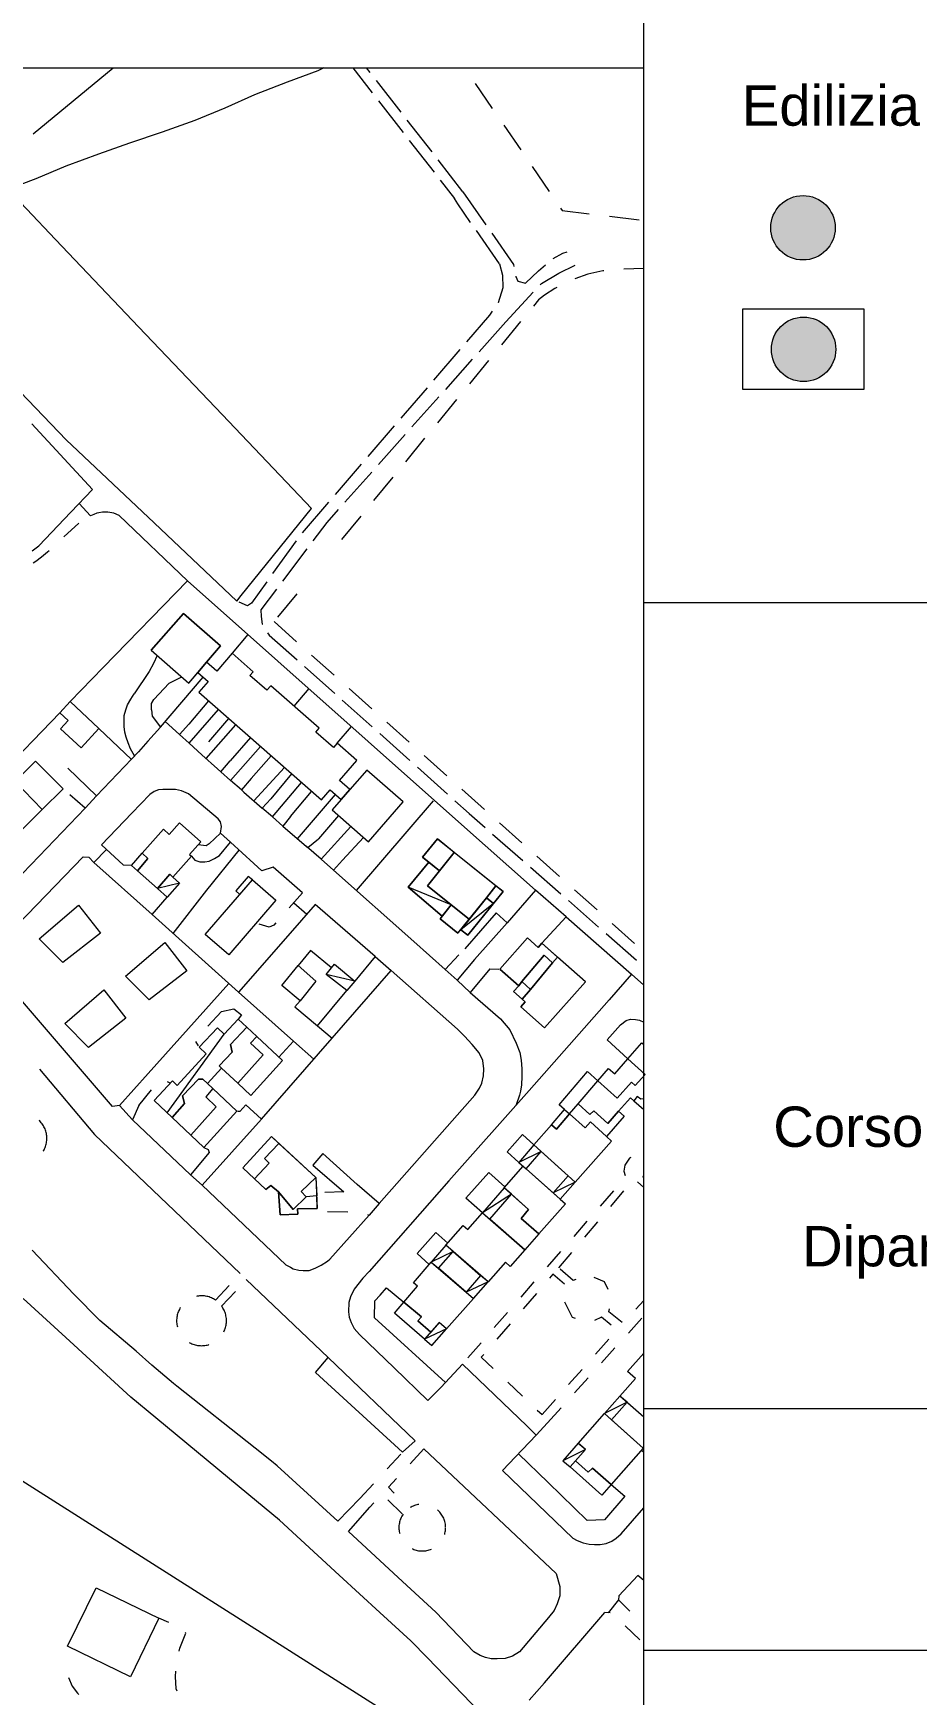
# Model space of a CAD drawing. Header units: millimetres. Extents: x 4297 to 8427, y -1478 to 1634.
# Drawn here: x 7588.2 to 7807.7, y 768.5 to 1180.8 of the extents above; entities that cross this region are included whole.
import ezdxf

# ---------------------------------------------------------------- set-up
doc = ezdxf.new("R2010")
doc.units = ezdxf.units.MM
doc.header["$LTSCALE"] = 0.1
doc.layers.add('1_CARTIGLIO', color=7, linetype='Continuous', lineweight=9)
doc.layers.add('4_NEGOZI', color=30, linetype='Continuous', lineweight=9)
doc.styles.get("Standard").update_dxf_attribs({"font": 'arial.ttf'})

msp = doc.modelspace()

# ---------------------------------------------------------------- hatches: boundary and pattern name
at = {"layer": '4_NEGOZI', "ltscale": 5}
h = msp.add_hatch(color=7, dxfattribs=at)
h.dxf.hatch_style = 1
edge = h.paths.add_edge_path()
edge.add_arc((7779.41, 1132.55), 8, 0, 360)
at = {"layer": '4_NEGOZI', "transparency": 33554687}
h = msp.add_hatch(color=256, dxfattribs=at)
h.dxf.hatch_style = 1
edge = h.paths.add_edge_path()
edge.add_arc((7779.55, 1102.38), 8, 0, 360)

# ---------------------------------------------------------------- linework, layer by layer
at = {"layer": '1_CARTIGLIO'}
for p, q in [((7739.84, 1039.55), (7739.84, 1623.55)), ((6883.88, 1172.25), (7739.84, 1172.25)), ((7588.2, 1155.83), (7608.12, 1172.25)), ((7667.61, 1172.25), (7672.42, 1166.05)), ((7671.93, 1171.1), (7671.04, 1172.25)), ((7679.6, 1161.23), (7673.46, 1169.13)), ((7698.02, 1168.35), (7702.25, 1162.16)), ((7673.96, 1164.08), (7680.1, 1156.18)), ((7687.27, 1151.36), (7681.13, 1159.26)), ((7705.08, 1158.03), (7709.31, 1151.85)), ((7681.63, 1154.21), (7687.78, 1146.32)), ((7593.77, 1129.65), (7577.73, 1146.49)), ((7694.94, 1141.49), (7688.81, 1149.39)), ((7712.14, 1147.72), (7716.38, 1141.53)), ((7689.31, 1144.34), (7692.86, 1139.77)), ((7693.66, 1138.52), (7692.86, 1139.77)), ((7696.87, 1133.89), (7693.66, 1138.52)), ((7694.94, 1141.49), (7700.66, 1133.29)), ((7719.21, 1137.41), (7719.62, 1136.8)), ((7719.62, 1136.8), (7726.34, 1136.01)), ((7731.31, 1135.43), (7738.75, 1134.55)), ((7704, 1123.63), (7698.3, 1131.84)), ((7702.09, 1131.24), (7707.52, 1123.46)), ((7614.46, 1107.92), (7593.77, 1129.65)), ((7717.37, 1124.91), (7719.78, 1126.28)), ((7719.78, 1126.28), (7720.84, 1126.57)), ((7704, 1123.63), (7704.77, 1120.79)), ((7707.52, 1123.46), (7707.62, 1122.96)), ((7710.48, 1118.76), (7713.74, 1121.82)), ((7713.74, 1121.82), (7715.44, 1123.34)), ((7718.75, 1121.3), (7722.81, 1123.24)), ((7729.73, 1121.86), (7725.96, 1121.07)), ((7729.97, 1121.88), (7729.73, 1121.86)), ((7739.85, 1122.41), (7734.95, 1122.31)), ((7704.82, 1117.63), (7703.73, 1113.96)), ((7704.77, 1120.79), (7704.82, 1117.63)), ((7708.12, 1120.51), (7708.12, 1120.49)), ((7708.12, 1120.49), (7708.6, 1119.31)), ((7708.6, 1119.31), (7710.48, 1118.76)), ((7714.13, 1118.37), (7714.46, 1118.73)), ((7714.46, 1118.73), (7718.75, 1121.3)), ((7717.81, 1117.47), (7715.17, 1115.82)), ((7718.27, 1117.72), (7717.81, 1117.47)), ((7725.96, 1121.07), (7722.77, 1119.87)), ((7703.73, 1113.96), (7703.69, 1113.9)), ((7705.6, 1109.23), (7712.42, 1116.54)), ((7713.7, 1114.64), (7712.44, 1113.12)), ((7715.17, 1115.82), (7713.7, 1114.64)), ((7701.53, 1110.86), (7695.81, 1104.21)), ((7705.6, 1109.23), (7698.95, 1101.76)), ((7702.24, 1111.87), (7701.53, 1110.86)), ((7709.27, 1109.26), (7704.5, 1103.46)), ((7635.15, 1086.2), (7614.46, 1107.92)), ((7596.44, 1079.9, 234.41), (7575.65, 1101.53, 234.41)), ((7694.17, 1102.32), (7687.65, 1094.74)), ((7697.28, 1099.9), (7690.62, 1092.44)), ((7701.32, 1099.6), (7696.56, 1093.81)), ((7686.03, 1092.85), (7679.5, 1085.26)), ((7688.96, 1090.57), (7682.3, 1083.11)), ((7693.38, 1089.95), (7688.62, 1084.15)), ((7655.84, 1064.48), (7635.15, 1086.2)), ((7602.96, 1067.6), (7587.87, 1083.88)), ((7677.87, 1083.37), (7671.35, 1075.79)), ((7680.63, 1081.25), (7673.97, 1073.79)), ((7685.44, 1080.3), (7680.68, 1074.5)), ((7596.44, 1079.9), (7618.24, 1059.3)), ((7669.71, 1073.9), (7663.19, 1066.32)), ((7672.31, 1071.92), (7665.65, 1064.46)), ((7677.5, 1070.64), (7672.74, 1064.85)), ((7597.59, 1061.95), (7602.96, 1067.6)), ((7661.56, 1064.42), (7655.04, 1056.84)), ((7657.38, 1062.87), (7655.84, 1064.48)), ((7589.62, 1053.58), (7597.59, 1061.95)), ((7603.28, 1061.42), (7602.43, 1061.08)), ((7604.03, 1061.72), (7603.28, 1061.42)), ((7604.55, 1061.82), (7604.03, 1061.72)), ((7605.41, 1061.94), (7604.55, 1061.82)), ((7606.78, 1061.97), (7605.41, 1061.94)), ((7608.25, 1061.74), (7606.78, 1061.97)), ((7609.59, 1061.14), (7608.25, 1061.74)), ((7626.54, 1044.92), (7609.59, 1061.14)), ((7639.88, 1041.3), (7657.38, 1062.87)), ((7663.99, 1062.6), (7661.14, 1059.41)), ((7669.56, 1060.99), (7664.8, 1055.19)), ((7595.81, 1055.89), (7599.52, 1059.25)), ((7618.24, 1059.3), (7638.76, 1039.92)), ((7661.14, 1059.41), (7657.7, 1054.83)), ((7587.99, 1052.4), (7589.62, 1053.58)), ((7590.25, 1050.93), (7591.76, 1052.1)), ((7591.76, 1052.1), (7592.16, 1052.48)), ((7653.53, 1054.85), (7647.69, 1046.73)), ((7656.19, 1052.84), (7650.17, 1044.85)), ((7588.24, 1049.39), (7588.88, 1049.78)), ((7588.88, 1049.78), (7590.25, 1050.93)), ((7626.54, 1044.92), (7605.62, 1023.42)), ((7626.54, 1044.92, 230.77), (7648.97, 1025, 230.77)), ((7646.23, 1044.7), (7642.43, 1039.43)), ((7638.76, 1039.92), (7639.88, 1041.3)), ((7641.44, 1038.73), (7639.35, 1039.66)), ((7642.43, 1039.43), (7641.44, 1038.73)), ((7648.67, 1042.85), (7644.79, 1037.7)), ((7653.68, 1041.68), (7648.92, 1035.89)), ((7739.84, 455.55), (7739.84, 1039.55)), ((7739.84, 1039.55), (8149.84, 1039.55)), ((7644.79, 1037.7), (7644.82, 1036.11)), ((7644.82, 1036.11), (7645.13, 1034.22)), ((7641.56, 1031.59), (7637.63, 1026.96)), ((7645.13, 1034.22), (7645.15, 1034.18)), ((7646.38, 1032.03), (7646.85, 1031.48)), ((7646.85, 1031.48), (7653.77, 1025.31)), ((7648.04, 1034.83), (7653.63, 1029.83)), ((7605.62, 1023.42), (7597.4, 1014.98)), ((7618.14, 1024.38, 232.03), (7616.99, 1022.43, 232.03)), ((7619.03, 1026.4, 232.03), (7618.14, 1024.38, 232.03)), ((7648.97, 1025, 230.47), (7671.41, 1005.08, 230.47)), ((7655.63, 1023.64), (7663.1, 1016.99)), ((7657.37, 1026.51), (7662.96, 1021.51)), ((7616.99, 1022.43, 231.47), (7613.28, 1016.92, 231.47)), ((7618.18, 1015.5, 232.26), (7622.03, 1019.55, 232.26)), ((7619.81, 1008.63), (7630.43, 1021.01)), ((7622.03, 1019.55, 232.23), (7625.11, 1021.07, 232.23)), ((7611.66, 1014.19), (7612.47, 1015.55)), ((7612.47, 1015.55), (7613.28, 1016.92)), ((7617.61, 1012.95, 231.91), (7617.64, 1014.51, 231.91)), ((7617.64, 1014.51, 232.02), (7618.18, 1015.5, 232.02)), ((7631.8, 1015.17, 231.3), (7626.88, 1009.37, 231.3)), ((7656.67, 1018.18), (7652.92, 1013.87)), ((7664.96, 1015.33), (7672.43, 1008.67)), ((7666.7, 1018.19), (7672.29, 1013.19)), ((7594.84, 1012.19), (7574.01, 990.6)), ((7610.81, 1010.08), (7610.84, 1011.49)), ((7610.84, 1011.49), (7611.25, 1012.9)), ((7611.25, 1012.9), (7611.66, 1014.19)), ((7617.61, 1012.95), (7617.74, 1011.39)), ((7617.74, 1011.39), (7619.81, 1008.63)), ((7626.98, 1004.62), (7634.25, 1013.02)), ((7631.81, 1005.01, 232.26), (7636.81, 1010.77, 232.26)), ((7612.66, 1000.61), (7604.53, 1008.26)), ((7610.8, 1008.81), (7610.81, 1010.08)), ((7610.99, 1007.4), (7610.8, 1008.81)), ((7611.31, 1006.16), (7610.99, 1007.4)), ((7611.78, 1004.72), (7611.31, 1006.16)), ((7616.72, 1005.15), (7619.81, 1008.63)), ((7620.99, 1010.01), (7624.59, 1006.78)), ((7626.88, 1009.37), (7624.59, 1006.78)), ((7631.17, 1000.84), (7638.57, 1009.22)), ((7642.17, 1006.06, 230.85), (7637.12, 1000.23, 230.85)), ((7663.71, 1004.62), (7667.28, 1008.75)), ((7674.3, 1007.01), (7681.76, 1000.35)), ((7676.03, 1009.87), (7681.63, 1004.87)), ((7603.97, 991.58), (7614.36, 1002.51)), ((7612.42, 1003.26), (7611.78, 1004.72)), ((7613.4, 1001.5), (7612.42, 1003.26)), ((7637.23, 995.42), (7644.7, 1003.83)), ((7671.41, 1005.08, 230.17), (7693.84, 985.17, 230.17)), ((7596.8, 998.43), (7603.97, 991.58)), ((7630.13, 1001.79), (7634.03, 998.27)), ((7634.03, 998.27), (7634.85, 997.53)), ((7634.85, 997.53), (7637.12, 1000.24)), ((7642.39, 995.92, 232.14), (7647.35, 1001.5, 232.14)), ((7643.06, 990.34), (7650.62, 998.63)), ((7683.63, 998.69), (7691.09, 992.03)), ((7685.35, 1001.55), (7690.96, 996.55)), ((7642.39, 995.92), (7639.94, 993.06)), ((7652.38, 997.07, 230.77), (7647.25, 990.83, 230.77)), ((7647.62, 986.37), (7654.82, 994.93)), ((7601.13, 988.56), (7597.35, 991.84)), ((7617.16, 991.91), (7612.7, 987.27)), ((7618.28, 992.68), (7617.16, 991.91)), ((7619.32, 993.03), (7618.28, 992.68)), ((7620.45, 993.15), (7619.32, 993.03)), ((7622.1, 993.18), (7620.45, 993.15)), ((7623.57, 993.15), (7622.1, 993.18)), ((7625.07, 992.86), (7623.57, 993.15)), ((7626.77, 992.08), (7625.07, 992.86)), ((7634.19, 985.91), (7626.77, 992.08)), ((7639.94, 993.06), (7640.56, 992.51)), ((7640.56, 992.51), (7645.13, 988.53)), ((7645.13, 988.53), (7647.25, 990.83)), ((7652.12, 986.42, 232.08), (7657.38, 992.68, 232.08)), ((7653.85, 980.93), (7663.28, 991.89)), ((7668.55, 968.05), (7687.64, 990.32)), ((7692.96, 990.37), (7696.54, 987.17)), ((7694.68, 993.23), (7700.28, 988.23)), ((7589.69, 976.64), (7601.13, 988.56)), ((7612.7, 987.27), (7605.19, 979.45)), ((7634.77, 985.11), (7634.19, 985.91)), ((7652.12, 986.42), (7650.24, 984.08)), ((7664.05, 986.7, 230.62), (7659.08, 980.95, 230.62)), ((7696.54, 987.17), (7700.45, 983.74)), ((7634.76, 982.33, 231.64), (7631.91, 979.65, 231.64)), ((7634.76, 982.33), (7634.99, 983.99)), ((7634.99, 983.99), (7634.77, 985.11)), ((7650.24, 984.08), (7656.1, 978.97)), ((7659.71, 975.83), (7667.13, 983.99)), ((7693.84, 985.17, 229.92), (7713.01, 968.15, 229.92)), ((7702.33, 982.1), (7709.85, 975.51)), ((7704.01, 984.9), (7709.61, 979.91)), ((7610.67, 974.37, 231.32), (7605.19, 979.45, 231.32)), ((7631.17, 979.18, 231.62), (7629.23, 979.44, 231.62)), ((7631.91, 979.65, 231.64), (7631.17, 979.18, 231.64)), ((7631.38, 968.2), (7639.36, 978.12)), ((7634.53, 976.78, 230.65), (7637.24, 980.06, 230.65)), ((7643, 974.79), (7637.24, 980.06)), ((7656.1, 978.97), (7656.39, 978.72)), ((7656.39, 978.72), (7659.08, 980.95)), ((7665.07, 975.64, 231.86), (7670.23, 981.28, 231.86)), ((7583.46, 970.14), (7589.69, 976.64)), ((7602.06, 976.39), (7603.3, 975.05)), ((7603.3, 975.05, 231.62), (7617.8, 962.1, 231.62)), ((7612.6, 974.33, 231.94), (7610.67, 974.37, 231.94)), ((7627.56, 976.58, 231.61), (7628.39, 975.58, 231.61)), ((7628.39, 975.58, 231.58), (7629.6, 975.23, 231.58)), ((7629.6, 975.23, 231.53), (7630.82, 975.22, 231.53)), ((7630.82, 975.22, 231.38), (7631.93, 975.35, 231.38)), ((7631.93, 975.35, 231.23), (7633.21, 976.02, 231.23)), ((7633.21, 976.02, 231.06), (7634.53, 976.78, 231.06)), ((7647.83, 973.85), (7644.97, 972.99)), ((7655.13, 967.52), (7647.83, 973.85)), ((7665.07, 975.64), (7662.83, 973.11)), ((7662.83, 973.11), (7682.74, 955.44)), ((7711.73, 973.86), (7719.25, 967.27)), ((7713.34, 976.58), (7718.94, 971.59)), ((7617.8, 962.1, 231.62), (7621.48, 966.47, 231.62)), ((7622.99, 957.43), (7631.38, 968.2)), ((7655.13, 967.52), (7651.81, 963.77)), ((7713.01, 968.15, 230.13), (7705.97, 960.08, 230.13)), ((7720.6, 961.52, 229.92), (7713.01, 968.15, 229.92)), ((7721.13, 965.62), (7728.65, 959.03)), ((7722.67, 968.26), (7728.27, 963.27)), ((7617.8, 962.1), (7639.22, 942.83)), ((7658.28, 964.58), (7651.49, 956.83)), ((7673.16, 951.67), (7658.28, 964.58)), ((7703.2, 962.51, 229.98), (7695.39, 953.65, 229.98)), ((7705.97, 960.08, 230.16), (7703.2, 962.51, 230.16)), ((7714.54, 955.01, 229.4), (7720.6, 961.52, 229.4)), ((7720.6, 961.52, 229.69), (7736.81, 947.29, 229.69)), ((7651.49, 956.83), (7639.22, 942.83)), ((7646.85, 958.98), (7644.32, 959.72)), ((7647.99, 959.45), (7646.85, 958.98)), ((7648.5, 960.03), (7647.99, 959.45)), ((7697.85, 950.94, 230.13), (7705.97, 960.08, 230.13)), ((7730.53, 957.39), (7738.06, 950.8)), ((7731.99, 959.94), (7737.6, 954.95)), ((7682.74, 955.44), (7690.53, 948.52)), ((7673.16, 951.67, 229.95), (7668.1, 945.61, 229.95)), ((7690.53, 948.52), (7693.97, 952.15)), ((7697.85, 950.94), (7693.49, 945.87)), ((7701.67, 948.63), (7696.74, 942.8)), ((7701.67, 948.63), (7703.88, 948.59)), ((7636.85, 944.97), (7616.77, 922.68)), ((7662.45, 931.46, 229.91), (7677.09, 948.26, 229.91)), ((7736.81, 947.29, 229.66), (7731.24, 940.98, 229.66)), ((7739.84, 944.58), (7736.81, 947.29)), ((7652.83, 930.72, 230.42), (7639.22, 942.83, 230.42)), ((7696.74, 942.8), (7704.24, 936.24)), ((7731.24, 940.98, 229.58), (7711.37, 918.5, 229.58)), ((7634.99, 938.09), (7631.62, 934.41)), ((7634.99, 938.09, 230.41), (7638.06, 938.69, 230.41)), ((7638.06, 938.69, 230.32), (7639.92, 937.22, 230.32)), ((7639.92, 937.22, 230.32), (7639.11, 936.2, 230.32)), ((7735.52, 935.8, 229.29), (7736.6, 936.12, 229.29)), ((7736.6, 936.12, 229.29), (7737.81, 936.11, 229.29)), ((7737.81, 936.11, 229.28), (7738.78, 935.89, 229.28)), ((7658.83, 934.49, 230.49), (7662.45, 931.46, 230.49)), ((7706.59, 933.52), (7708.21, 930.23)), ((7730.74, 931.02, 229.31), (7734.08, 934.74, 229.31)), ((7734.08, 934.74, 229.31), (7735.52, 935.8, 229.31)), ((7738.78, 935.89, 229.28), (7739.84, 935.42, 229.28)), ((7628.56, 930.59), (7629.2, 929.58)), ((7644.94, 911.38), (7662.45, 931.46)), ((7649.26, 926.72, 230.15), (7652.83, 930.72, 230.15)), ((7657.88, 926.22), (7652.83, 930.72)), ((7708.21, 930.23), (7709.1, 927.87)), ((7709.1, 927.87), (7709.42, 925.98)), ((7735.92, 926.33, 229.31), (7730.74, 931.02, 229.31)), ((7709.42, 925.98), (7709.55, 923.87)), ((7709.55, 923.87), (7709.54, 921.96)), ((7616.77, 922.68), (7609.64, 914.77)), ((7621.52, 920.69), (7622.3, 920.3)), ((7709.47, 919.88), (7709.28, 918.26)), ((7709.54, 921.96), (7709.47, 919.88)), ((7718.88, 914.89, 228.77), (7725.88, 923.14, 228.77)), ((7725.88, 923.14, 228.77), (7728.46, 920.82, 228.77)), ((7614.42, 914.76), (7617.6, 918.62)), ((7711.37, 918.5, 229.5), (7691.49, 896.03, 229.5)), ((7709.02, 917.3), (7708.19, 914.9)), ((7709.28, 918.26), (7709.02, 917.3)), ((7614.42, 914.76), (7612.85, 911.22)), ((7612.85, 911.22), (7627.26, 897.53)), ((7630.16, 895, 230.23), (7644.94, 911.38, 230.23)), ((7639.14, 913.25, 230.23), (7638.76, 913.29, 230.23)), ((7639.52, 913.21, 230.23), (7639.14, 913.25, 230.23)), ((7641.03, 914.92, 230.23), (7639.52, 913.21, 230.23)), ((7644.94, 911.38, 230.23), (7641.03, 914.92, 230.23)), ((7720.16, 913.75, 228.77), (7718.88, 914.89, 228.77)), ((7589.83, 910.9), (7589.68, 911.04)), ((7590.03, 910.68), (7589.83, 910.9)), ((7590.23, 910.45), (7590.03, 910.68)), ((7590.42, 910.22), (7590.23, 910.45)), ((7590.59, 909.97), (7590.42, 910.22)), ((7590.75, 909.72), (7590.59, 909.97)), ((7590.9, 909.46), (7590.75, 909.72)), ((7591.03, 909.19), (7590.9, 909.46)), ((7591.16, 908.92), (7591.03, 909.19)), ((7591.26, 908.64), (7591.16, 908.92)), ((7591.35, 908.35), (7591.26, 908.64)), ((7591.44, 908.06), (7591.35, 908.35)), ((7591.5, 907.77), (7591.44, 908.06)), ((7591.56, 907.48), (7591.5, 907.77)), ((7591.59, 907.18), (7591.56, 907.48)), ((7591.61, 906.88), (7591.59, 907.18)), ((7705.9, 903.23, 228.41), (7709.76, 907.58, 228.41)), ((7709.76, 907.58, 228.41), (7712.59, 904.96, 228.41)), ((7590.73, 903.4), (7590.78, 903.48)), ((7590.78, 903.48), (7590.92, 903.74)), ((7590.92, 903.74), (7591.06, 904.01)), ((7591.06, 904.01), (7591.17, 904.29)), ((7591.17, 904.29), (7591.28, 904.57)), ((7591.28, 904.57), (7591.37, 904.86)), ((7591.37, 904.86), (7591.45, 905.14)), ((7591.45, 905.14), (7591.51, 905.44)), ((7591.51, 905.44), (7591.56, 905.73)), ((7591.56, 905.73), (7591.6, 906.03)), ((7591.6, 906.03), (7591.62, 906.33)), ((7591.62, 906.58), (7591.61, 906.88)), ((7591.62, 906.33), (7591.62, 906.58)), ((7631.93, 903.11, 230.33), (7627.26, 897.53, 230.33)), ((7630.64, 904.3, 230.66), (7631.71, 903.78, 230.66)), ((7631.71, 903.78, 230.66), (7631.93, 903.11, 230.66)), ((7708.83, 900.62, 228.41), (7705.9, 903.23, 228.41)), ((7660.12, 902.86, 230.26), (7657.68, 899.9, 230.26)), ((7657.68, 899.9, 229.74), (7665.37, 893.31, 229.74)), ((7668.66, 895.12, 230.3), (7660.12, 902.86, 230.3)), ((7735.2, 899.89), (7734.94, 898.45)), ((7736.28, 901.64), (7735.2, 899.89)), ((7736.63, 901.81), (7736.28, 901.64)), ((7630.16, 895), (7650.97, 875.2)), ((7674.11, 890.39), (7668.66, 895.12)), ((7691.49, 896.03, 229.42), (7671.63, 873.55, 229.42)), ((7695.68, 891.72, 228.4), (7701.38, 898.14, 228.4)), ((7701.38, 898.14, 228.4), (7705.37, 894.52, 228.4)), ((7734.94, 898.45), (7735.24, 897.4)), ((7738.28, 895.77), (7739.84, 894.41)), ((7739.59, 896.96), (7739.84, 897.42)), ((7665.37, 893.31), (7660.64, 893.15)), ((7699.81, 888.1, 228.39), (7695.68, 891.72, 228.39)), ((7732.33, 893.55), (7729.05, 889.78)), ((7731.71, 889.7), (7734.93, 893.52)), ((7661.34, 888.43), (7666.34, 888.37)), ((7661.89, 876.62), (7671.68, 887.52)), ((7671.23, 887.69), (7671.68, 887.52)), ((7683.57, 878.01, 228.44), (7688.24, 883.23, 228.44)), ((7688.24, 883.23, 228.44), (7691.17, 880.57, 228.44)), ((7725.76, 886.01), (7722.47, 882.25)), ((7725.24, 882.07), (7728.47, 885.89)), ((7598.28, 867.93, 228.61), (7587.99, 878.83, 228.61)), ((7719.18, 878.48), (7715.89, 874.71)), ((7718.78, 874.44), (7722.01, 878.26)), ((7650.97, 875.2), (7652.1, 874.62)), ((7652.1, 874.62), (7652.82, 874.24)), ((7652.82, 874.24), (7654.16, 873.89)), ((7656.78, 873.82), (7658.28, 874.33)), ((7658.28, 874.33), (7659.78, 875.09)), ((7659.78, 875.09), (7661.35, 876.11)), ((7661.35, 876.11), (7661.89, 876.62)), ((7686.6, 875.31, 228.44), (7683.57, 878.01, 228.44)), ((7722.35, 871.27), (7719.12, 874.14)), ((7633.49, 866.46), (7636.91, 870.11)), ((7654.16, 873.89), (7655.24, 873.82)), ((7655.24, 873.82), (7656.78, 873.82)), ((7670.12, 871.85, 229.43), (7667.91, 869.14, 229.43)), ((7671.63, 873.55, 229.41), (7670.12, 871.85, 229.41)), ((7712.6, 870.95), (7709.31, 867.18)), ((7717.3, 872.85), (7716.48, 871.89)), ((7720.14, 870.41), (7717.3, 872.85)), ((7722.96, 871.57), (7722.35, 871.27)), ((7730.13, 871), (7727.51, 872.08)), ((7731.05, 869.04), (7730.13, 871)), ((7596.3, 857.15), (7585.71, 866.86)), ((7604.78, 861.4, 228.45), (7598.28, 867.93, 228.61)), ((7628.96, 867.42), (7628.76, 867.38)), ((7629.26, 867.46), (7628.96, 867.42)), ((7629.56, 867.49), (7629.26, 867.46)), ((7629.85, 867.51), (7629.56, 867.49)), ((7630.16, 867.51), (7629.85, 867.51)), ((7630.46, 867.49), (7630.16, 867.51)), ((7630.75, 867.47), (7630.46, 867.49)), ((7631.05, 867.43), (7630.75, 867.47)), ((7631.35, 867.37), (7631.05, 867.43)), ((7631.63, 867.3), (7631.35, 867.37)), ((7631.92, 867.22), (7631.63, 867.3)), ((7632.21, 867.12), (7631.92, 867.22)), ((7632.49, 867.01), (7632.21, 867.12)), ((7632.76, 866.88), (7632.49, 867.01)), ((7633.03, 866.74), (7632.76, 866.88)), ((7633.28, 866.58), (7633.03, 866.74)), ((7633.53, 866.43), (7633.28, 866.58)), ((7635.03, 864.97), (7638.46, 868.61)), ((7667.05, 867.29, 229.43), (7666.63, 865.85, 229.43)), ((7667.91, 869.14, 229.43), (7667.05, 867.29, 229.43)), ((7673, 862.04, 228.92), (7673.05, 866.23, 228.92)), ((7673.05, 866.23, 228.98), (7674.36, 867.71, 228.98)), ((7674.36, 867.71, 229.06), (7675.98, 869.52, 229.06)), ((7675.98, 869.52, 229.07), (7680.25, 865.94, 229.07)), ((7713.21, 868.11), (7709.94, 864.32)), ((7722.17, 862.14), (7720.29, 865.97)), ((7739.84, 866.37), (7737.86, 864.2)), ((7623.87, 861.87), (7623.85, 861.57)), ((7623.9, 862.17), (7623.87, 861.87)), ((7623.95, 862.46), (7623.9, 862.17)), ((7624.01, 862.76), (7623.95, 862.46)), ((7624.09, 863.05), (7624.01, 862.76)), ((7624.18, 863.33), (7624.09, 863.05)), ((7624.28, 863.61), (7624.18, 863.33)), ((7624.4, 863.89), (7624.28, 863.61)), ((7624.53, 864.15), (7624.4, 863.89)), ((7624.67, 864.43), (7624.53, 864.15)), ((7624.78, 864.59), (7624.67, 864.43)), ((7635.21, 864.73), (7635.03, 864.97)), ((7635.36, 864.47), (7635.21, 864.73)), ((7635.51, 864.21), (7635.36, 864.47)), ((7635.64, 863.94), (7635.51, 864.21)), ((7635.77, 863.66), (7635.64, 863.94)), ((7635.87, 863.38), (7635.77, 863.66)), ((7635.96, 863.1), (7635.87, 863.38)), ((7636.04, 862.81), (7635.96, 863.1)), ((7636.1, 862.52), (7636.04, 862.81)), ((7636.16, 862.22), (7636.1, 862.52)), ((7636.2, 861.92), (7636.16, 862.22)), ((7636.21, 861.62), (7636.2, 861.92)), ((7666.63, 865.85, 229.45), (7666.53, 863.52, 229.45)), ((7666.53, 863.52, 229.46), (7666.68, 862.24, 229.46)), ((7666.68, 862.24, 229.46), (7667.16, 860.87, 229.46)), ((7690.63, 845.99, 228.83), (7673, 862.04, 228.83)), ((7706.03, 863.41), (7702.74, 859.65)), ((7722.88, 861.92), (7722.17, 862.14)), ((7729.35, 862.19), (7727.59, 861.38)), ((7731.73, 860.26), (7729.35, 862.19)), ((7731.21, 863.53), (7731.38, 864.31)), ((7734.46, 860.88), (7731.21, 863.53)), ((7736.06, 858.28), (7739.4, 861.99)), ((7613.81, 853.76, 228.39), (7604.78, 861.4, 228.39)), ((7623.85, 861.57), (7623.85, 861.27)), ((7623.85, 861.27), (7623.85, 860.97)), ((7623.85, 860.97), (7623.88, 860.67)), ((7623.88, 860.67), (7623.92, 860.37)), ((7623.92, 860.37), (7623.97, 860.08)), ((7623.97, 860.08), (7624.04, 859.78)), ((7635.56, 858.54), (7635.69, 858.8)), ((7635.69, 858.8), (7635.81, 859.08)), ((7635.81, 859.08), (7635.91, 859.37)), ((7635.91, 859.37), (7635.99, 859.65)), ((7635.99, 859.65), (7636.06, 859.94)), ((7636.06, 859.94), (7636.13, 860.24)), ((7636.13, 860.24), (7636.17, 860.53)), ((7636.17, 860.53), (7636.21, 860.83)), ((7636.22, 861.13), (7636.21, 861.62)), ((7636.21, 860.83), (7636.22, 861.13)), ((7667.16, 860.87, 229.46), (7667.92, 859.4, 229.46)), ((7667.92, 859.4, 229.46), (7669.23, 857.87, 229.46)), ((7669.23, 857.87, 229.14), (7677.85, 849.6, 229.14)), ((7706.67, 860.54), (7703.4, 856.76)), ((7612.48, 842.33), (7596.3, 857.15)), ((7617.69, 850.33, 228.39), (7613.81, 853.76, 228.39)), ((7627, 855.92), (7627.09, 855.88)), ((7627.09, 855.88), (7627.35, 855.74)), ((7627.35, 855.74), (7627.63, 855.62)), ((7627.63, 855.62), (7627.91, 855.51)), ((7627.91, 855.51), (7628.19, 855.41)), ((7628.19, 855.41), (7628.48, 855.33)), ((7628.48, 855.33), (7628.78, 855.27)), ((7628.78, 855.27), (7629.06, 855.21)), ((7629.06, 855.21), (7629.36, 855.17)), ((7629.36, 855.17), (7629.67, 855.14)), ((7629.67, 855.14), (7629.96, 855.13)), ((7629.96, 855.13), (7630.26, 855.14)), ((7630.26, 855.14), (7630.56, 855.15)), ((7630.56, 855.15), (7630.86, 855.19)), ((7630.86, 855.19), (7631.16, 855.24)), ((7631.16, 855.24), (7631.45, 855.3)), ((7631.45, 855.3), (7631.74, 855.37)), ((7631.74, 855.37), (7631.85, 855.4)), ((7699.46, 855.88), (7696.17, 852.11)), ((7727.84, 853), (7731.16, 856.74)), ((7729.37, 850.84), (7732.71, 854.56)), ((7623.08, 845.76, 228.39), (7617.69, 850.33, 228.39)), ((7677.85, 849.6, 228.83), (7686.24, 841.56, 228.83)), ((7689.54, 844.81), (7694.82, 850.57)), ((7694.82, 850.57), (7710.82, 835.21)), ((7700.13, 852.97), (7699.52, 852.26)), ((7699.52, 852.26), (7702.46, 849.47)), ((7623.91, 845.1, 228.4), (7623.08, 845.76, 228.4)), ((7706.1, 846.04), (7709.74, 842.6)), ((7721.21, 845.51), (7724.53, 849.26)), ((7722.68, 843.41), (7726.03, 847.13)), ((7618.69, 837.2), (7612.48, 842.33)), ((7643.32, 829.7, 228.39), (7623.91, 845.1, 228.39)), ((7714.59, 838.02), (7717.9, 841.77)), ((7641.81, 818.09), (7618.69, 837.2)), ((7713.37, 839.17), (7714.59, 838.02)), ((7715.99, 835.98), (7719.34, 839.69)), ((7713.17, 832.95), (7708.03, 827.53)), ((7710.82, 835.21), (7713.17, 832.95)), ((7715.99, 835.98), (7713.17, 832.95)), ((7647.42, 826.46, 228.05), (7643.32, 829.7, 228.05)), ((7685.21, 829.52), (7681.83, 825.84)), ((7739.84, 828.61, 228.26), (7739.21, 829.17, 228.26)), ((7648.84, 825.34, 227.87), (7647.42, 826.46, 227.87)), ((7663.88, 811.62, 227.81), (7648.84, 825.34, 227.81)), ((7676.15, 824.56), (7679.53, 828.24)), ((7716.12, 821.17, 228.17), (7708.77, 828.31, 228.17)), ((7681.6, 760.57), (7582.03, 823.78)), ((7669.38, 817.2), (7672.76, 820.88)), ((7678.44, 822.16), (7676.44, 819.99)), ((7704.8, 824.12), (7722.25, 807.36)), ((7725.81, 811.76, 228.21), (7716.12, 821.17, 228.21)), ((7731.77, 820.72, 228.25), (7735.12, 817.78, 228.25)), ((7649.42, 811.81), (7641.81, 818.09)), ((7669.38, 817.2, 227.32), (7663.88, 811.62, 227.32)), ((7679.88, 813.38), (7676.3, 816.87)), ((7676.44, 819.99), (7677.89, 818.55)), ((7735.12, 817.78, 228.26), (7730.15, 811.91, 228.26)), ((7666.49, 809.03, 228.31), (7671.8, 815.05, 228.31)), ((7672.8, 816.1), (7671.8, 815.05)), ((7679.63, 812.53), (7679.51, 812.25)), ((7679.78, 812.79), (7679.63, 812.53)), ((7679.92, 813.05), (7679.78, 812.79)), ((7680.09, 813.3), (7679.92, 813.05)), ((7682.09, 815.08), (7681.82, 814.94)), ((7682.35, 815.22), (7682.09, 815.08)), ((7682.63, 815.35), (7682.35, 815.22)), ((7682.91, 815.45), (7682.63, 815.35)), ((7683.19, 815.55), (7682.91, 815.45)), ((7683.48, 815.62), (7683.19, 815.55)), ((7683.78, 815.69), (7683.48, 815.62)), ((7683.97, 815.72), (7683.78, 815.69)), ((7688.78, 814.26), (7688.63, 814.39)), ((7688.99, 814.05), (7688.78, 814.26)), ((7689.2, 813.83), (7688.99, 814.05)), ((7689.39, 813.6), (7689.2, 813.83)), ((7689.57, 813.36), (7689.39, 813.6)), ((7689.74, 813.11), (7689.57, 813.36)), ((7689.9, 812.86), (7689.74, 813.11)), ((7690.04, 812.59), (7689.9, 812.86)), ((7690.17, 812.32), (7690.04, 812.59)), ((7690.28, 812.04), (7690.17, 812.32)), ((7734.23, 808.43), (7739.84, 814.88)), ((7664.24, 798.18), (7649.42, 811.81)), ((7679.93, 796.63, 227.22), (7666.49, 809.03, 227.22)), ((7679.06, 810.21), (7679.05, 809.92)), ((7679.05, 809.92), (7679.06, 809.62)), ((7679.07, 810.52), (7679.06, 810.21)), ((7679.06, 809.62), (7679.09, 809.32)), ((7679.11, 810.81), (7679.07, 810.52)), ((7679.09, 809.32), (7679.13, 809.02)), ((7679.16, 811.11), (7679.11, 810.81)), ((7679.13, 809.02), (7679.19, 808.73)), ((7679.23, 811.4), (7679.16, 811.11)), ((7679.19, 808.73), (7679.24, 808.53)), ((7679.31, 811.69), (7679.23, 811.4)), ((7679.4, 811.98), (7679.31, 811.69)), ((7679.51, 812.25), (7679.4, 811.98)), ((7690.38, 811.76), (7690.28, 812.04)), ((7690.46, 811.47), (7690.38, 811.76)), ((7690.39, 808.26), (7690.42, 808.36)), ((7690.42, 808.36), (7690.49, 808.64)), ((7690.53, 811.18), (7690.46, 811.47)), ((7690.49, 808.64), (7690.56, 808.94)), ((7690.59, 810.88), (7690.53, 811.18)), ((7690.56, 808.94), (7690.6, 809.23)), ((7690.63, 810.58), (7690.59, 810.88)), ((7690.6, 809.23), (7690.63, 809.53)), ((7690.65, 810.29), (7690.63, 810.58)), ((7690.63, 809.53), (7690.65, 809.83)), ((7690.66, 809.99), (7690.65, 810.29)), ((7730.15, 811.91, 228.26), (7725.81, 811.76, 228.26)), ((7732.99, 807.4), (7734.23, 808.43)), ((7682.31, 804.78), (7682.49, 804.69)), ((7682.49, 804.69), (7682.76, 804.58)), ((7682.76, 804.58), (7683.04, 804.48)), ((7683.04, 804.48), (7683.33, 804.39)), ((7683.33, 804.39), (7683.62, 804.32)), ((7683.62, 804.32), (7683.92, 804.26)), ((7683.92, 804.26), (7684.21, 804.22)), ((7684.21, 804.22), (7684.51, 804.19)), ((7684.51, 804.19), (7684.81, 804.19)), ((7684.81, 804.19), (7685.11, 804.19)), ((7685.11, 804.19), (7685.41, 804.21)), ((7685.41, 804.21), (7685.71, 804.24)), ((7685.71, 804.24), (7686, 804.3)), ((7686, 804.3), (7686.3, 804.37)), ((7686.3, 804.37), (7686.59, 804.45)), ((7686.59, 804.45), (7686.87, 804.55)), ((7686.87, 804.55), (7687.15, 804.65)), ((7722.25, 807.36), (7723.34, 806.76)), ((7723.34, 806.76), (7724.78, 806.18)), ((7724.78, 806.18), (7726.34, 805.89)), ((7726.34, 805.89), (7727.65, 805.82)), ((7727.65, 805.82), (7727.76, 805.82)), ((7727.76, 805.82), (7729.06, 805.82)), ((7729.06, 805.82), (7730.56, 806.01)), ((7730.56, 806.01), (7731.93, 806.61)), ((7731.93, 806.61), (7732.99, 807.4)), ((7674.34, 788.9), (7664.24, 798.18)), ((7688.23, 788.97, 226.81), (7679.93, 796.63, 226.81)), ((7718.09, 798.62, 227.63), (7719.05, 795.37, 227.63)), ((7738.4, 798.13, 225.49), (7733.69, 793.07)), ((7739.84, 796.83, 217.18), (7738.4, 798.13, 225.49)), ((7719, 793.1, 227.56), (7718.37, 791.06, 227.56)), ((7719.05, 795.37, 227.62), (7719, 793.1, 227.62)), ((7733.69, 793.07), (7733.6, 792.05)), ((7733.6, 792.05), (7736.43, 789.27)), ((7682.05, 781.87), (7674.34, 788.9)), ((7697.63, 779.15, 226.56), (7688.23, 788.97, 226.56)), ((7716.22, 787.68, 226.54), (7708.96, 779.2, 226.54)), ((7715.17, 771.51, 227.39), (7730.17, 788.93, 227.39)), ((7717.6, 789.4, 227.48), (7716.22, 787.68, 227.48)), ((7718.37, 791.06, 227.54), (7717.6, 789.4, 227.54)), ((7731.53, 788.85), (7730.17, 788.93)), ((7621.94, 786.44), (7619.42, 787.52)), ((7624.65, 780.09), (7626.1, 783.79)), ((7626.1, 783.79), (7626.03, 783.98)), ((7738.87, 782.14), (7735.24, 785.58)), ((7624.45, 779.29), (7624.65, 780.09)), ((7686.11, 777.65), (7682.05, 781.87)), ((7699.13, 764.15), (7686.11, 777.65)), ((7699.25, 778.26, 226.01), (7697.63, 779.15, 226.01)), ((7700.53, 777.74, 226), (7699.25, 778.26, 226)), ((7701.99, 777.46, 226.08), (7700.53, 777.74, 226.08)), ((7702.38, 777.45, 226.16), (7701.99, 777.46, 226.16)), ((7703.49, 777.42, 226.18), (7702.38, 777.45, 226.18)), ((7705.44, 777.48, 226.24), (7703.49, 777.42, 226.24)), ((7707.23, 778.05, 226.29), (7705.44, 777.48, 226.29)), ((7708.96, 779.2, 226.32), (7707.23, 778.05, 226.32)), ((7596.99, 772.8), (7597.88, 770.65)), ((7623.55, 773.04), (7623.61, 774.37)), ((7623.74, 769.97), (7623.55, 773.04)), ((7711.42, 767.16, 226.07), (7715.17, 771.51, 226.07)), ((7597.88, 770.65), (7599.22, 768.87)), ((7599.22, 768.87), (7599.57, 768.58)), ((7623.96, 769.42), (7623.74, 769.97))]:
    msp.add_line(p, q, dxfattribs=at)
at = {"layer": '1_CARTIGLIO', "ltscale": 100}
for p, q in [((7739.84, 839.55), (8149.84, 839.55)), ((7739.84, 779.55), (8149.84, 779.55))]:
    msp.add_line(p, q, dxfattribs=at)
at = {"layer": '1_CARTIGLIO'}
for points in [[(7660.41, 1172.25), (7658.91, 1171.51), (7651.28, 1168.69), (7643.2, 1165.54), (7635.78, 1162.22), (7628.38, 1159.17), (7620.28, 1156.29), (7612.17, 1153.56), (7604.4, 1150.83), (7596.31, 1147.83), (7588.9, 1144.69), (7581.4, 1141.9), (7573.49, 1139.29), (7571.55, 1138.55)], [(7599.64, 1064.11), (7602.43, 1061.08)], [(7625.52, 1036.86), (7617.51, 1027.74), (7626.84, 1019.55), (7629.09, 1022.18), (7631.28, 1024.76), (7634.73, 1028.78), (7625.52, 1036.86)], [(7625.52, 1036.86), (7634.73, 1028.78), (7626.83, 1019.56), (7617.51, 1027.74), (7625.52, 1036.86)], [(7647.2, 1018.86), (7646.26, 1017.78), (7642.04, 1021.45), (7642.85, 1022.38), (7637.63, 1026.95), (7633.82, 1022.52), (7631.28, 1024.76), (7629.09, 1022.19), (7631.68, 1019.92), (7629.38, 1017.29), (7659.8, 990.56), (7661.97, 993.03), (7664.69, 990.65), (7666.87, 993.15), (7664.28, 995.4), (7668.6, 1000.38), (7663.71, 1004.62), (7662.78, 1003.55), (7658.38, 1007.36), (7659.24, 1008.35), (7647.2, 1018.86)], [(7597.4, 1014.98), (7594.84, 1012.19), (7596.94, 1010.26), (7595.03, 1008.18), (7600.13, 1003.48), (7604.53, 1008.26), (7597.4, 1014.98)], [(7626.98, 1004.62), (7624.59, 1006.78)], [(7616.72, 1005.15), (7614.36, 1002.51)], [(7630.13, 1001.79), (7626.98, 1004.62)], [(7590.48, 988.18), (7595.63, 993.34), (7588.76, 1000.19), (7583.73, 995.15), (7590.48, 988.18)], [(7664.69, 990.65), (7662.45, 988.1), (7671.49, 980.17), (7680.14, 990.13), (7671.07, 997.99), (7666.87, 993.15), (7664.69, 990.65)], [(7590.48, 988.18), (7584.36, 982.05), (7577.5, 988.9), (7583.73, 995.15), (7590.48, 988.18)], [(7637.23, 995.42), (7634.85, 997.54)], [(7639.94, 993.06), (7637.23, 995.42)], [(7603.97, 991.58), (7601.13, 988.56)], [(7647.62, 986.37), (7645.13, 988.53)], [(7650.24, 984.08), (7647.62, 986.37)], [(7622.94, 971.36), (7622.13, 972.11), (7619.1, 968.57), (7614.11, 972.98), (7616.7, 976), (7615.3, 977.35), (7620.58, 983.28), (7622.02, 981.99), (7624.56, 984.89), (7629.86, 980.15), (7627.07, 977.03), (7627.56, 976.59), (7622.94, 971.36)], [(7634.76, 982.33), (7637.24, 980.06)], [(7606.43, 978.3), (7603.3, 975.05)], [(7615.3, 977.35), (7616.7, 976), (7614.11, 972.98), (7612.6, 974.33), (7615.3, 977.35)], [(7659.71, 975.83), (7656.1, 978.97)], [(7688.6, 980.93), (7704.93, 967.82), (7696.15, 956.97), (7694.4, 958.36), (7693.7, 957.49), (7689.28, 961.04), (7689.8, 961.7), (7681.38, 968.92), (7686.47, 975.13), (7684.94, 976.37), (7688.6, 980.93)], [(7684.94, 976.37), (7689.16, 972.96), (7692.8, 977.56), (7688.6, 980.93), (7684.94, 976.37)], [(7692.8, 977.56), (7689.16, 972.96), (7686.17, 969.24), (7692.06, 964.52), (7696.49, 960.96), (7700.78, 966.3), (7703.15, 969.25), (7692.8, 977.56)], [(7609.64, 914.77), (7607.92, 914.45), (7584.56, 941.73), (7581.89, 945.37), (7581.16, 946.49), (7580.74, 947.22), (7580.24, 948.15), (7579.85, 949.62), (7579.73, 951.24), (7579.8, 952.53), (7580.09, 953.87), (7580.98, 955.65), (7582.13, 957.24), (7600.66, 976.43), (7602.06, 976.39)], [(7644.97, 972.99), (7643, 974.79)], [(7662.83, 973.11), (7659.71, 975.83)], [(7686.47, 975.13), (7681.38, 968.92), (7689.8, 961.7), (7692.06, 964.52), (7686.17, 969.24), (7689.16, 972.96), (7686.47, 975.13)], [(7621.48, 966.47), (7619.1, 968.57), (7622.13, 972.11), (7622.94, 971.36), (7624.54, 969.94), (7621.48, 966.47)], [(7624.54, 969.94), (7619.1, 968.57)], [(7636.81, 952.11), (7630.97, 957.14), (7642.67, 970.7), (7648.49, 965.68), (7636.81, 952.11)], [(7641.63, 971.6), (7638.51, 967.99), (7639.55, 967.09), (7642.67, 970.7), (7641.63, 971.6)], [(7700.78, 966.3), (7702.54, 964.87), (7704.93, 967.82), (7703.15, 969.25), (7700.78, 966.3)], [(7652.92, 965.03), (7656.19, 962.18)], [(7692.06, 964.52), (7681.38, 968.92)], [(7694.4, 958.36), (7696.15, 956.97), (7702.54, 964.87), (7700.78, 966.3), (7694.4, 958.36)], [(7702.54, 964.87), (7694.4, 958.36)], [(7589.71, 956.11), (7599.46, 964.48), (7604.9, 957.47), (7595.6, 950.22), (7589.71, 956.11)], [(7693.7, 957.49), (7696.49, 960.96), (7692.06, 964.52), (7689.28, 961.04), (7693.7, 957.49)], [(7611.17, 946.83), (7620.91, 955.21), (7626.35, 948.19), (7617.06, 940.95), (7611.17, 946.83)], [(7666.13, 943.25), (7661.02, 947.25), (7662.3, 948.87), (7657.06, 953.24), (7653.99, 949.48), (7658.44, 945.59), (7654.49, 940.7), (7653.24, 939.18), (7658.83, 934.49), (7666.13, 943.25)], [(7704.09, 948.59), (7708.82, 944.43), (7709.59, 945.47), (7715.15, 952.02), (7717.19, 950.13), (7718.4, 951.58), (7714.54, 955.01), (7713.61, 953.95), (7710.95, 956.32), (7704.09, 948.59)], [(7710.95, 956.32), (7713.61, 953.95), (7714.54, 955.01), (7725.35, 945.42), (7715.21, 933.99), (7709.34, 939.2), (7710.43, 940.44), (7707.55, 942.99), (7708.82, 944.43), (7704.09, 948.59), (7710.95, 956.32)], [(7658.44, 945.59), (7654.49, 940.7), (7650, 944.55), (7653.99, 949.48), (7658.44, 945.59)], [(7666.13, 943.25), (7661.02, 947.25), (7662.3, 948.87), (7663.03, 949.77), (7668.1, 945.61), (7666.13, 943.25)], [(7673.16, 951.67), (7677.09, 948.26)], [(7693.49, 945.87), (7690.53, 948.52)], [(7725.35, 945.42), (7718.4, 951.58), (7717.19, 950.13), (7711.7, 943.55), (7709.68, 941.1), (7710.43, 940.44), (7709.34, 939.2), (7715.21, 933.99), (7725.35, 945.42)], [(7709.59, 945.47), (7711.7, 943.55), (7717.19, 950.13), (7715.15, 952.02), (7709.59, 945.47)], [(7668.1, 945.61), (7661.02, 947.25)], [(7674.11, 890.39), (7697.88, 917.29), (7699.03, 919.07), (7699.61, 920.32), (7700.06, 922.07), (7700.13, 923.86), (7699.88, 925.94), (7699.02, 927.79), (7697.27, 929.87), (7695.35, 931.91), (7693.56, 933.64), (7677.09, 948.26)], [(7696.74, 942.8), (7693.49, 945.87)], [(7707.55, 942.99), (7709.68, 941.1), (7711.7, 943.55), (7709.59, 945.47), (7708.82, 944.43), (7707.55, 942.99)], [(7596.06, 935.06), (7605.8, 943.43), (7611.24, 936.41), (7601.95, 929.17), (7596.06, 935.06)], [(7622.81, 920.84), (7623.98, 919.74), (7631.17, 927.57), (7629.44, 929.18), (7633.98, 934.05), (7635.68, 932.46), (7639.11, 936.2), (7641.28, 934.17), (7637.25, 929.86), (7637.67, 927.94), (7634.45, 924.57), (7635.03, 923.99), (7631.48, 920.2), (7630.38, 921.23), (7629.24, 921.31), (7625.31, 917.1), (7625.79, 915.24), (7622.74, 911.74), (7618.23, 915.97), (7622.81, 920.84)], [(7704.24, 936.24), (7706.59, 933.52)], [(7621.52, 912.89), (7635.68, 932.46)], [(7637.25, 929.86), (7641.28, 934.17), (7643.76, 931.86), (7642.22, 930.18), (7645.35, 927.31), (7639.01, 920.28), (7635.03, 923.99), (7634.45, 924.57), (7637.67, 927.94), (7637.25, 929.86)], [(7639.01, 920.28), (7642.31, 917.21), (7650.15, 925.88), (7643.76, 931.86), (7642.22, 930.18), (7645.35, 927.31), (7639.01, 920.28)], [(7739.84, 916.38), (7739.12, 916.29), (7738.23, 916.93), (7737.37, 915.9), (7736.53, 916.65), (7733.6, 913.31), (7730.93, 910.27), (7727.46, 913.45), (7726.5, 912.47), (7723.53, 915.12), (7728.48, 920.83), (7733.26, 916.58), (7736.85, 920.49), (7737.75, 919.7), (7740.25, 922.41), (7735.92, 926.33), (7739.36, 930.29), (7739.84, 929.88)], [(7589.81, 923.76), (7603.46, 907.53), (7639.63, 873.01)], [(7735.92, 926.33), (7740.25, 922.41), (7737.75, 919.7), (7736.85, 920.5), (7733.26, 916.58), (7728.48, 920.83), (7731.14, 923.91), (7732.67, 922.59), (7735.92, 926.33)], [(7627.38, 907.38), (7622.74, 911.74), (7625.79, 915.24), (7625.31, 917.1), (7629.24, 921.31), (7630.38, 921.23), (7631.48, 920.2), (7632.81, 918.93), (7631.08, 916.85), (7633.68, 914.37), (7627.38, 907.38)], [(7627.38, 907.38), (7630.64, 904.3), (7638.76, 913.29), (7632.81, 918.93), (7631.08, 916.85), (7633.68, 914.37), (7627.38, 907.38)], [(7739.84, 916.38), (7739.12, 916.29), (7738.23, 916.93), (7737.37, 915.9), (7739.84, 913.73)], [(7612.85, 911.22), (7609.64, 914.77)], [(7716.92, 909.96), (7718.15, 908.9), (7721.38, 912.64), (7725.28, 909.17), (7726.6, 910.67), (7730.59, 907.01), (7731.84, 905.9), (7722.84, 895.72), (7712.59, 904.96), (7716.92, 909.96)], [(7720.16, 913.75), (7721.4, 912.65), (7718.15, 908.9), (7716.92, 909.96), (7720.16, 913.75)], [(7726.6, 910.67), (7725.28, 909.17), (7721.38, 912.64), (7723.53, 915.12), (7726.5, 912.47), (7727.46, 913.45), (7730.93, 910.27), (7733.6, 913.31), (7735.02, 912.06), (7730.59, 907.01), (7726.6, 910.67)], [(7640.29, 899.26), (7643.18, 896.55), (7646.8, 900.44), (7645.66, 901.58), (7649.23, 905.32), (7647.39, 907.01), (7640.29, 899.26)], [(7647.39, 907.01), (7658.45, 896.85), (7658.78, 889.17), (7653.87, 889.08), (7653.93, 887.74), (7649.56, 887.63), (7649.18, 893.31), (7647.24, 894.9), (7646.03, 893.88), (7640.29, 899.26), (7647.39, 907.01)], [(7649.23, 905.32), (7645.66, 901.58), (7646.8, 900.44), (7643.18, 896.55), (7646.03, 893.88), (7647.24, 894.9), (7649.18, 893.31), (7652.81, 888.93), (7656.01, 892.08), (7654.78, 893.36), (7658.45, 896.86), (7649.23, 905.32)], [(7712.59, 904.96), (7708.83, 900.62), (7710.62, 899.03), (7714.36, 903.36), (7712.59, 904.96)], [(7714.36, 903.36), (7708.83, 900.62)], [(7721.08, 897.3), (7717.32, 893.07), (7710.62, 899.03), (7714.36, 903.36), (7721.08, 897.3)], [(7709.87, 899.7), (7719.1, 891.49), (7720.41, 890.33), (7713.78, 882.85), (7709.43, 886.67), (7711.27, 888.97), (7705.2, 894.32), (7709.87, 899.7)], [(7630.16, 895), (7627.26, 897.53)], [(7658.45, 896.86), (7658.64, 892.33), (7656.01, 892.08), (7654.78, 893.36), (7658.45, 896.86)], [(7721.08, 897.3), (7717.32, 893.07), (7719.1, 891.49), (7722.84, 895.72), (7721.08, 897.3)], [(7722.84, 895.72), (7717.32, 893.07)], [(7649.56, 887.63), (7653.93, 887.74), (7653.87, 889.08), (7658.78, 889.17), (7658.64, 892.33), (7656.01, 892.08), (7652.81, 888.93), (7649.18, 893.31), (7649.56, 887.63)], [(7658.78, 889.17), (7658.64, 892.33), (7656.01, 892.08), (7652.81, 888.93), (7649.18, 893.31), (7649.56, 887.63), (7653.93, 887.74), (7653.87, 889.08), (7658.78, 889.17)], [(7705.2, 894.32), (7699.81, 888.1), (7701.6, 886.54), (7707, 892.73), (7705.2, 894.32)], [(7707.01, 892.73), (7699.81, 888.1)], [(7711.27, 888.97), (7709.43, 886.67), (7713.78, 882.85), (7710.32, 878.92), (7701.6, 886.54), (7707, 892.73), (7711.27, 888.97)], [(7674.11, 890.39), (7671.68, 887.52)], [(7695, 884.97), (7696.19, 883.93), (7699.81, 888.09), (7710.32, 878.92), (7706.66, 874.82), (7705.5, 875.84), (7701.21, 870.98), (7690.72, 880.04), (7695, 884.97)], [(7690.72, 880.04), (7687.1, 875.88), (7688.9, 874.33), (7692.5, 878.5), (7690.72, 880.04)], [(7692.49, 878.51), (7687.1, 875.88)], [(7699.35, 872.58), (7695.76, 868.39), (7688.9, 874.33), (7692.5, 878.5), (7699.35, 872.58)], [(7687.1, 875.88), (7697.56, 866.84), (7690.89, 859.31), (7689.04, 860.9), (7686.99, 858.53), (7683.78, 861.27), (7684.66, 862.31), (7680.25, 865.94), (7683.67, 869.88), (7682.64, 870.76), (7687.1, 875.88)], [(7641.15, 871.55), (7661.46, 852.17)], [(7699.35, 872.58), (7695.76, 868.39), (7697.56, 866.84), (7701.21, 870.98), (7699.35, 872.58)], [(7701.21, 870.98), (7695.76, 868.39)], [(7677.92, 863.24), (7680.25, 865.94), (7684.66, 862.31), (7683.78, 861.27), (7686.99, 858.53), (7685.43, 856.72), (7677.92, 863.24)], [(7689.04, 860.9), (7685.43, 856.72), (7687.22, 855.15), (7690.89, 859.3), (7689.04, 860.9)], [(7690.89, 859.31), (7685.43, 856.72)], [(7683.07, 831.54), (7679.96, 828.7), (7658.32, 848.47), (7661.46, 852.17)], [(7661.46, 852.17), (7683.07, 831.54)], [(7737.78, 847.01), (7735.85, 848.7), (7739.84, 853.24)], [(7739.84, 837.42), (7733.93, 842.64), (7737.78, 847.01)], [(7689.54, 844.81), (7686.24, 841.56)], [(7731.87, 836.76), (7735.7, 841.08), (7733.93, 842.64), (7730.12, 838.33), (7731.87, 836.76)], [(7739.71, 829.73), (7731.77, 820.72), (7727.17, 824.76), (7726.07, 823.71), (7722.91, 826.56), (7725.38, 829.34), (7723.59, 830.9), (7730.12, 838.33), (7739.71, 829.73)], [(7735.7, 841.08), (7730.12, 838.33)], [(7739.84, 837.42), (7735.7, 841.08), (7731.87, 836.75), (7739.71, 829.73)], [(7718.09, 798.62), (7685.22, 829.52)], [(7721.56, 825.04), (7725.38, 829.34), (7723.6, 830.91), (7719.79, 826.59), (7721.56, 825.04)], [(7725.38, 829.34), (7719.79, 826.59)], [(7739.71, 829.73), (7739.84, 829.87)], [(7708.03, 827.53), (7704.8, 824.12)], [(7721.56, 825.04), (7722.91, 826.56), (7726.07, 823.71), (7727.17, 824.76), (7731.77, 820.72), (7729.45, 818.08), (7721.56, 825.04)], [(7596.77, 780.53), (7603.85, 795.08), (7619.42, 787.51), (7612.35, 772.96), (7596.77, 780.53)], [(7733.6, 792.05), (7731.05, 788.88)]]:
    msp.add_lwpolyline(points, dxfattribs=at)
at = {"layer": '4_NEGOZI', "transparency": 33554687}
msp.add_lwpolyline([(7764.48, 1112.41), (7794.48, 1112.41), (7794.48, 1092.41), (7764.48, 1092.41)], close=True, dxfattribs=at)
at = {"layer": '4_NEGOZI', "color": 7, "ltscale": 5}
msp.add_circle((7779.41, 1132.55), 8, dxfattribs=at)
at = {"layer": '4_NEGOZI'}
msp.add_circle((7779.55, 1102.38), 8, dxfattribs=at)

# ---------------------------------------------------------------- texts
at = {"layer": '1_CARTIGLIO', "insert": (7760.33, 1167.88), "char_height": 10, "width": 483.784, "attachment_point": 1}
msp.add_mtext(' Edilizia commerciale', dxfattribs=at)
at = {"layer": '1_CARTIGLIO', "ltscale": 100, "char_height": 10, "attachment_point": 5}
for s, insert, width in [("{\\fArial|b0|i0|c0|p34;Corso di Laurea in Ingegneria per l'Ambiente e il Territorio}", (7951.15, 907.97), 373.5441), ('Dipartimento di Ingegneria Civile, Ambiente e Territorio, Architettura e Matematica', (7951.15, 871.41), 362.5511)]:
    msp.add_mtext(s, dxfattribs=dict(at, insert=insert, width=width))

doc.saveas('drawing.dxf')
